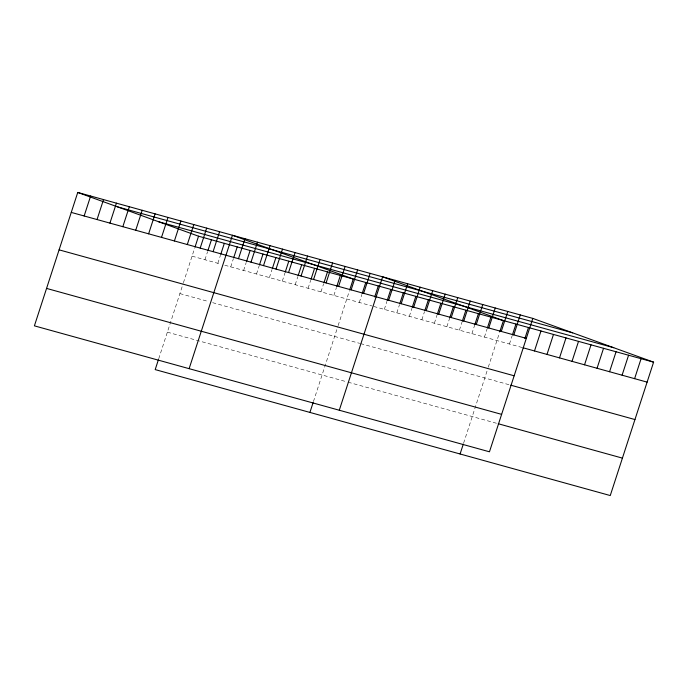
<?xml version="1.0" encoding="UTF-8"?>
<svg xmlns="http://www.w3.org/2000/svg" width="688" height="688" viewBox="0 0 688 688"><rect width="100%" height="100%" fill="white"/><g stroke="black" fill="none" stroke-linecap="round" stroke-linejoin="round"><path stroke-width="0.52" stroke-dasharray="3.44 2.58" d="M158.722 358.766L183.094 283.748M183.412 282.759L194.652 248.179M204.947 259.737L207.544 251.748M217.847 263.306L220.435 255.317M230.738 266.875L233.327 258.886M243.629 270.444L246.227 262.455M256.521 274.013L259.118 266.024M269.412 277.582L272.009 269.593M282.312 281.143L284.901 273.162M295.204 284.712L297.801 276.731M308.095 288.281L310.692 280.3M320.986 291.85L323.584 283.869M333.886 295.419L336.475 287.438M313.436 401.586L337.817 326.576M338.135 325.587L349.366 291.007M359.291 302.453L361.888 294.473M384.317 309.385L386.914 301.396M396.83 312.842L399.427 304.861M409.343 316.308L411.94 308.327M421.864 319.774L424.453 311.784M434.377 323.24L436.966 315.25M446.89 326.697L449.806 317.718M459.403 330.163L462.001 322.182M471.916 333.628L474.832 324.641M484.429 337.094L487.027 329.105M463.609 443.149L487.981 368.14M488.299 367.151L499.54 332.571M509.455 344.017L512.053 336.036M192.055 256.168L220.822 264.123M224.787 265.224L371.804 305.919M373.73 306.452L521.977 347.483M179.895 293.595L208.653 301.559M212.626 302.66L359.643 343.346M360.607 343.613L509.808 384.919M167.365 332.166L347.113 381.917M348.076 382.184L497.278 423.481"/><path stroke-width="1.03" d="M532.804 318.398L77.744 192.451L34.4 325.845L489.46 451.801L532.804 318.398L653.6 362.155L610.256 495.549L155.196 369.602L158.403 359.747M84.151 215.98L90.635 196.011M97.042 219.549L103.527 199.58M109.934 223.118L116.427 203.149M122.834 226.687L129.318 206.718M135.725 230.256L142.21 210.287M148.617 233.825L155.101 213.856M161.508 237.394L167.992 217.425M174.399 240.963L180.892 220.994M187.299 244.532L193.784 224.563M194.979 247.181L198.54 236.199L653.6 362.155M200.191 248.093L206.675 228.132M207.871 250.75L211.44 239.768M213.082 251.662L219.567 231.701M220.762 254.319L224.331 243.337M189.123 368.665L232.467 235.27L353.262 279.027L349.693 290.009M233.653 257.888L237.222 246.906M238.487 258.697L244.98 238.736M246.545 261.457L250.114 250.475M251.008 262.162L257.493 242.202M259.445 265.026L263.005 254.044M263.521 265.628L270.006 245.659M272.336 268.595L275.905 257.613M276.034 269.085L282.519 249.125M285.228 272.164L288.797 261.182M288.547 272.551L295.032 252.591M298.119 275.733L301.688 264.751M301.06 276.017L307.545 256.056M311.019 279.302L314.579 268.32M313.573 279.483L320.058 259.514M323.91 282.871L327.479 271.889M326.086 282.949L332.579 262.979M336.802 286.44L340.371 275.458M338.599 286.406L345.092 266.445M309.918 412.422L313.117 402.575M351.121 289.872L357.605 269.911M362.206 293.466L365.775 282.493M363.634 293.337L370.118 273.368M374.719 296.932L378.288 285.959M339.287 410.229L382.631 276.834L503.427 320.591L499.866 331.573M387.241 300.398L390.801 289.416M388.66 300.26L395.144 280.3M399.754 303.864L403.314 292.882M401.173 303.726L407.657 283.766M412.267 307.33L415.836 296.347M413.686 307.192L420.17 287.231M424.78 310.787L428.349 299.813M426.199 310.658L432.692 290.689M437.293 314.253L440.862 303.27M438.712 314.115L445.205 294.154M449.806 317.718L453.375 306.736M451.233 317.581L457.718 297.62M462.319 321.184L465.888 310.202M463.746 321.047L470.231 301.086M474.832 324.641L478.401 313.668M476.259 324.512L482.744 304.543M487.353 328.107L490.914 317.125M488.772 327.97L495.257 308.009M460.091 453.985L463.291 444.138M501.285 331.435L507.77 311.475M512.379 335.039L515.948 324.057M513.798 334.901L520.283 314.941M524.892 338.496L528.461 327.522M534.49 350.949L540.974 330.98M547.003 354.406L553.487 334.445M559.516 357.872L566 337.911M572.029 361.338L578.513 341.377M584.542 364.803L591.026 344.834M597.055 368.269L603.539 348.3M609.568 371.726L616.061 351.766M622.09 375.192L628.574 355.232M634.603 378.658L641.087 358.689M117.605 206.89L572.665 332.837M158.679 221.76L613.739 347.715M71.26 212.411L526.311 338.367M522.932 347.75L647.116 382.124M59.091 249.847L514.151 375.794M510.771 385.185L634.947 419.551M46.56 288.41L501.621 414.365M498.241 423.748L622.416 458.122M77.744 192.451L198.54 236.199"/></g></svg>
